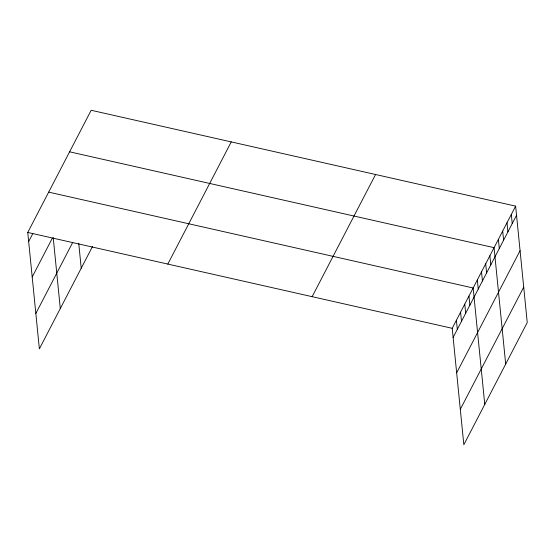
<?xml version="1.0" encoding="UTF-8"?>
<svg xmlns="http://www.w3.org/2000/svg" width="555" height="555" viewBox="0 0 555 555"><rect width="100%" height="100%" fill="white"/><g stroke="black" fill="none" stroke-linecap="round" stroke-linejoin="round"><path stroke-width="0.83" d="M92.595 246.33L39.37 348.866L27.75 232.448L91.166 110.272L515.63 206.134L527.25 322.552L463.834 444.728L452.214 328.31L515.63 206.134M28.659 241.578L32.849 233.516M32.197 276.987L52.364 238.13M35.839 313.464L72.747 242.355M167.825 264.083L231.241 141.907M312.139 296.675L375.555 174.499M453.123 337.44L516.538 215.264M456.661 372.849L520.077 250.666M460.303 409.326L523.719 287.143M69.604 151.813L494.068 247.669L505.688 364.094M48.673 192.127L473.144 287.99L484.765 404.415M27.75 232.448L452.214 328.31M511.315 214.438L512.23 223.568M507.006 222.749L507.915 231.879M502.691 231.053L503.607 240.183M498.383 239.365L499.292 248.494M489.885 255.737L490.793 264.867M485.701 263.798L486.61 272.928M481.511 271.867L482.427 280.997M477.328 279.928L478.237 289.058M468.954 296.058L469.87 305.188M464.771 304.119L465.68 313.249M460.588 312.181L461.496 321.31M456.397 320.249L457.313 329.379M78.734 243.284L81.224 268.231M53.204 237.491L60.294 308.552"/></g></svg>
